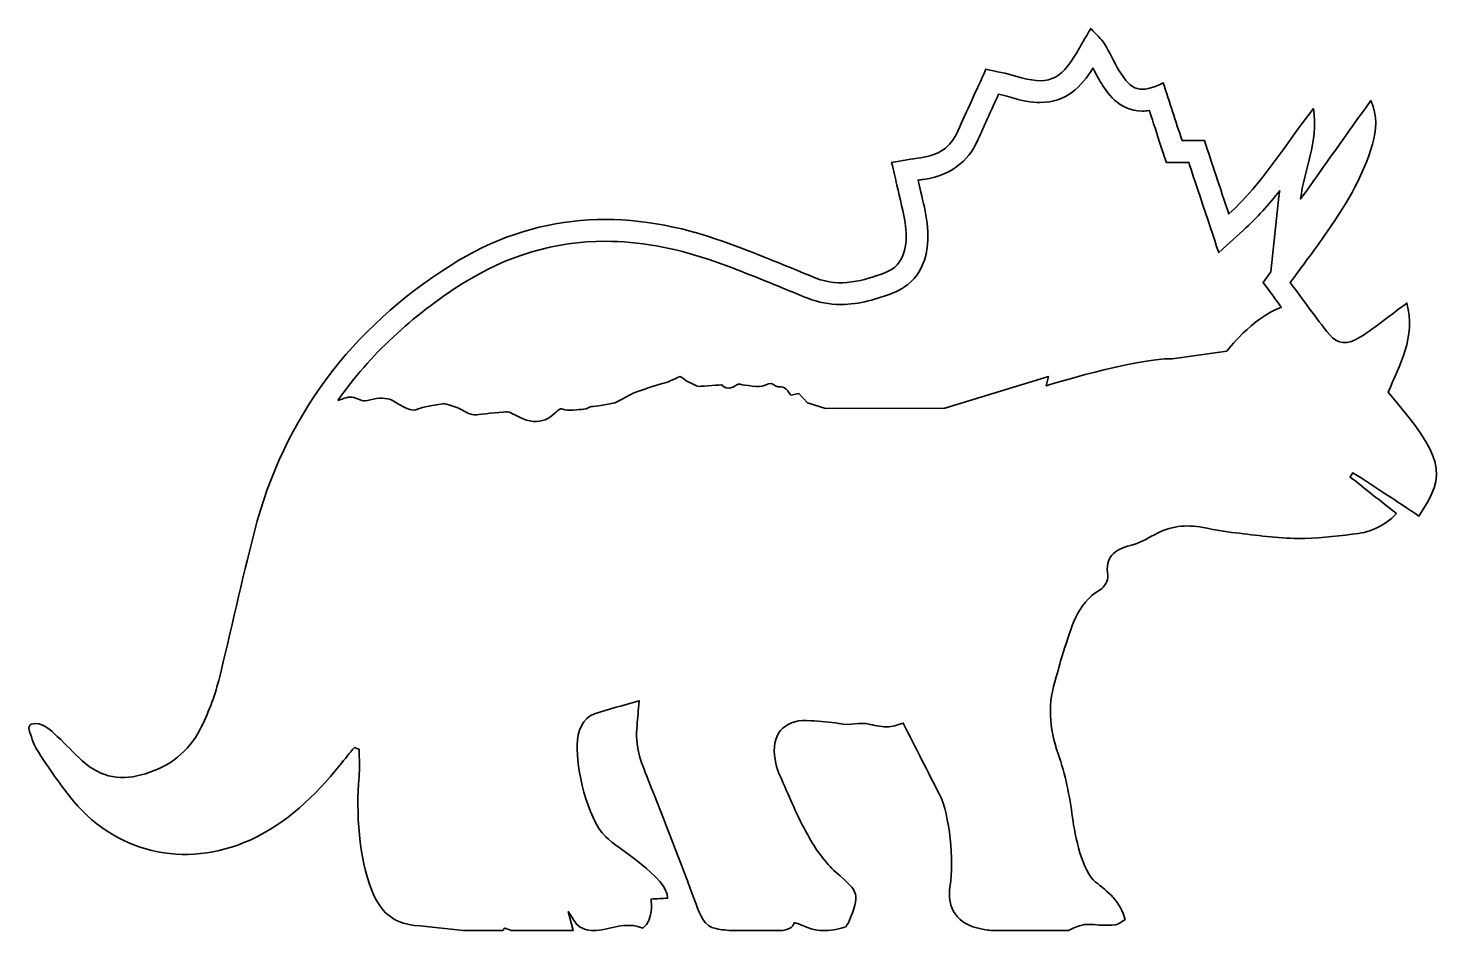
# Model space of a CAD drawing. Header units: millimetres. Extents: x -979 to 741, y -242 to 416.
# Drawn here: x -979.2 to -706.4, y 27.8 to 201.2 of the extents above; entities that cross this region are included whole.
import ezdxf

# ---------------------------------------------------------------- set-up
doc = ezdxf.new("R2010")
doc.units = ezdxf.units.MM
doc.header["$MEASUREMENT"] = 0
doc.layers.add('Layer 1', color=7, linetype='Continuous')

msp = doc.modelspace()

# ---------------------------------------------------------------- linework, layer by layer
at = {"layer": 'Layer 1', "color": 240, "lineweight": 35}
for points, knots in [([(-979.1243, 66.6141), (-978.6466, 65.1871), (-978.3069, 63.7693), (-977.5689, 62.6026), (-977.5689, 62.6026), (-975.6244, 59.5253), (-973.5483, 56.5123), (-971.3099, 53.64), (-971.3099, 53.64), (-962.8249, 42.7451), (-949.1403, 39.4777), (-936.592, 45.1916), (-936.592, 45.1916), (-929.4973, 48.422), (-924.0864, 53.64), (-919.2911, 59.6139), (-919.2911, 59.6139), (-918.3816, 60.747), (-917.4542, 61.8678), (-916.5324, 62.9946), (-916.5324, 62.9946), (-916.223, 62.863), (-915.9168, 62.7314), (-915.6074, 62.5998), (-915.6074, 62.5998), (-915.6074, 60.8176), (-915.4758, 59.023), (-915.6321, 57.2563), (-915.6321, 57.2563), (-916.223, 50.5443), (-915.6963, 41.7559), (-913.1609, 35.4666), (-913.1609, 35.4666), (-911.5289, 31.4121), (-909.2228, 29.2595), (-905.0004, 28.785), (-905.0004, 28.785), (-902.0854, 28.4573), (-898.6617, 28.1849), (-895.5999, 27.7683), (-895.5999, 27.7683), (-895.5999, 27.7683), (-888.0149, 27.7683), (-888.0149, 27.7683), (-888.0149, 27.7683), (-887.9291, 27.8847), (-887.8466, 28.0103), (-887.7637, 28.1451), (-887.7637, 28.1451), (-887.6321, 28.3624), (-887.0105, 27.9951), (-886.4136, 27.7683), (-886.4136, 27.7683), (-886.4136, 27.7683), (-874.4498, 27.7683), (-874.4498, 27.7683), (-874.4498, 27.7683), (-874.4498, 27.7683), (-875.4207, 31.4428), (-875.4207, 31.4428), (-875.4207, 31.4428), (-875.3378, 31.3141), (-874.0244, 29.2351), (-873.8836, 29.0972), (-873.8836, 29.0972), (-872.8701, 28.09), (-871.7645, 27.7683), (-870.5919, 27.7683), (-870.5919, 27.7683), (-867.7012, 27.7683), (-864.4003, 29.7343), (-861.0623, 28.2124), (-861.0623, 28.2124), (-859.0049, 30.0374), (-859.4762, 32.9922), (-859.5161, 33.8343), (-859.5161, 33.8343), (-858.4045, 33.8925), (-857.3542, 33.9447), (-856.3192, 33.9966), (-856.3192, 33.9966), (-856.2701, 38.0324), (-865.9708, 43.5442), (-868.2032, 45.7765), (-868.2032, 45.7765), (-871.9575, 49.5276), (-873.8223, 59.0692), (-873.721, 63.5061), (-873.721, 63.5061), (-873.6631, 66.1212), (-872.7258, 68.6379), (-870.3622, 69.4402), (-870.3622, 69.4402), (-867.6582, 70.356), (-864.8839, 71.0633), (-861.7911, 71.9636), (-861.7911, 71.9636), (-861.9597, 70.0374), (-862.067, 68.6595), (-862.2014, 67.2815), (-862.2014, 67.2815), (-862.6149, 63.1293), (-861.6013, 60.6031), (-860.0583, 56.7511), (-860.0583, 56.7511), (-856.8826, 48.8263), (-853.8236, 40.8496), (-850.8564, 32.8455), (-850.8564, 32.8455), (-850.0849, 30.7598), (-849.2703, 28.5737), (-847.0443, 28.1451), (-847.0443, 28.1451), (-845.9662, 27.9369), (-844.7996, 27.8233), (-843.6178, 27.7683), (-843.6178, 27.7683), (-843.6178, 27.7683), (-834.7652, 27.7683), (-834.7652, 27.7683), (-834.7652, 27.7683), (-834.0638, 27.7958), (-833.1791, 27.9644), (-832.6065, 28.3684), (-832.6065, 28.3684), (-832.1412, 28.6993), (-831.9451, 29.3025), (-831.9451, 29.3025), (-831.9451, 29.3025), (-831.9451, 29.3025), (-830.1967, 28.736), (-829.6054, 28.4513), (-829.6054, 28.4513), (-828.7087, 28.0163), (-827.7502, 27.8142), (-826.761, 27.7683), (-826.761, 27.7683), (-826.761, 27.7683), (-825.9341, 27.7683), (-825.9341, 27.7683), (-825.9341, 27.7683), (-824.6387, 27.8173), (-823.3133, 28.1084), (-822.0239, 28.4971), (-822.0239, 28.4971), (-822.0239, 28.8277), (-821.6475, 29.0298), (-821.5522, 29.2687), (-821.5522, 29.2687), (-819.2923, 35.0165), (-819.4303, 34.9367), (-823.9959, 39.006), (-823.9959, 39.006), (-826.023, 40.8098), (-827.698, 43.1614), (-829.048, 45.5377), (-829.048, 45.5377), (-830.9774, 48.9335), (-832.5515, 52.5407), (-834.1037, 56.1355), (-834.1037, 56.1355), (-835.0961, 58.4229), (-835.5307, 59.0597), (-835.7882, 61.4819), (-835.7882, 61.4819), (-836.2687, 66.0232), (-833.3385, 68.5801), (-828.8124, 68.1328), (-828.8124, 68.1328), (-826.9998, 67.9553), (-825.1506, 67.9398), (-823.3803, 67.5634), (-823.3803, 67.5634), (-821.1144, 67.0794), (-819.6292, 67.992), (-817.3785, 67.4255), (-817.3785, 67.4255), (-816.2274, 67.1348), (-815.0089, 66.9203), (-813.8331, 66.9725), (-813.8331, 66.9725), (-812.7762, 67.0152), (-811.7383, 67.4713), (-811.025, 67.6583), (-811.025, 67.6583), (-808.6028, 62.8721), (-806.3644, 58.3922), (-804.077, 53.9402), (-804.077, 53.9402), (-802.05, 49.9993), (-801.3366, 41.0518), (-802.0224, 36.4494), (-802.0224, 36.4494), (-802.6991, 31.8961), (-800.6445, 29.0298), (-796.088, 28.0809), (-796.088, 28.0809), (-795.3285, 27.9214), (-794.4405, 27.8233), (-793.4701, 27.7683), (-793.4701, 27.7683), (-793.4701, 27.7683), (-779.5893, 27.7683), (-779.5893, 27.7683), (-779.5893, 27.7683), (-779.3935, 27.793), (-779.2065, 27.8388), (-779.0443, 27.9246), (-779.0443, 27.9246), (-775.2628, 29.8783), (-774.4239, 28.4054), (-770.2502, 28.8859), (-770.2502, 28.8859), (-769.647, 28.9564), (-769.0957, 29.4891), (-768.3915, 29.8783), (-768.3915, 29.8783), (-769.1327, 33.1577), (-771.9069, 35.4878), (-774.0747, 37.1137), (-774.0747, 37.1137), (-776.6376, 39.0307), (-778.0371, 46.0612), (-778.4992, 49.5093), (-778.4992, 49.5093), (-779.0506, 53.6431), (-779.8775, 57.8228), (-781.2583, 61.7486), (-781.2583, 61.7486), (-783.0158, 66.7456), (-783.3101, 71.5685), (-781.6411, 76.5659), (-781.6411, 76.5659), (-781.1084, 78.1612), (-780.8022, 79.833), (-780.2448, 81.4191), (-780.2448, 81.4191), (-778.7017, 85.8316), (-777.7983, 90.6054), (-773.2143, 93.2911), (-773.2143, 93.2911), (-772.418, 93.7564), (-771.5604, 95.1771), (-771.6984, 95.9916), (-771.6984, 95.9916), (-772.3171, 99.6295), (-770.4707, 101.0198), (-767.3441, 101.8156), (-767.3441, 101.8156), (-765.7397, 102.2263), (-764.221, 103.0744), (-762.7573, 103.8949), (-762.7573, 103.8949), (-759.7901, 105.5576), (-756.679, 105.9008), (-753.3904, 105.2729), (-753.3904, 105.2729), (-751.3234, 104.8781), (-749.2505, 104.4706), (-747.1621, 104.2378), (-747.1621, 104.2378), (-743.163, 103.7908), (-739.1547, 103.2275), (-735.1401, 103.1601), (-735.1401, 103.1601), (-731.6801, 103.1019), (-728.2077, 103.6346), (-724.7476, 103.9623), (-724.7476, 103.9623), (-721.5966, 104.2593), (-718.7765, 105.3342), (-716.2566, 107.9402), (-716.2566, 107.9402), (-719.2909, 110.3529), (-722.2334, 112.6921), (-725.1731, 115.0318), (-725.1731, 115.0318), (-724.9801, 115.2889), (-724.7871, 115.5493), (-724.5945, 115.8065), (-724.5945, 115.8065), (-722.5216, 114.4624), (-720.4455, 113.1271), (-718.3814, 111.7707), (-718.3814, 111.7707), (-716.2104, 110.3405), (-714.0578, 108.8892), (-711.9175, 107.4622), (-711.9175, 107.4622), (-706.4057, 115.7789), (-707.1744, 118.7278), (-717.8304, 131.2793), (-717.8304, 131.2793), (-715.6103, 136.5523), (-712.5084, 141.8464), (-714.2352, 148.4299), (-714.2352, 148.4299), (-717.4783, 146.0353), (-720.2063, 143.8248), (-723.1309, 141.9138), (-723.1309, 141.9138), (-725.6236, 140.2878), (-727.5797, 140.4533), (-729.1358, 142.3763), (-729.1358, 142.3763), (-731.7566, 145.619), (-734.1636, 149.03), (-736.6683, 152.38), (-736.6683, 152.38), (-734.3351, 155.5493), (-732.2039, 158.3268), (-730.2012, 161.1927), (-730.2012, 161.1927), (-726.3337, 166.726), (-722.7449, 172.4125), (-720.8314, 178.9837), (-720.8314, 178.9837), (-720.0504, 181.663), (-719.8204, 184.3392), (-721.1708, 187.3674), (-721.1708, 187.3674), (-725.6663, 181.0534), (-730.1645, 174.7426), (-734.6596, 168.4317), (-734.6596, 168.4317), (-734.0532, 174.0659), (-731.2088, 179.2225), (-732.1821, 185.8089), (-732.1821, 185.8089), (-737.7309, 178.7935), (-741.8157, 171.564), (-748.4603, 165.5531), (-748.4603, 165.5531), (-750.1815, 170.7311), (-751.7002, 175.3), (-753.1452, 179.6539), (-753.1452, 179.6539), (-753.1452, 179.6539), (-757.4445, 179.6539), (-757.4445, 179.6539), (-757.4445, 179.6539), (-758.6693, 183.4114), (-759.8575, 187.0644), (-761.058, 190.7541), (-761.058, 190.7541), (-765.4582, 188.6537), (-767.1268, 189.1437), (-769.5397, 193.1029), (-769.5397, 193.1029), (-770.5593, 194.7779), (-771.3248, 196.6088), (-772.363, 198.2686), (-772.363, 198.2686), (-772.9631, 199.2271), (-773.8789, 199.9895), (-775.0088, 201.2358), (-775.0088, 201.2358), (-776.1169, 199.2945), (-776.8581, 197.9716), (-777.6236, 196.667), (-777.6236, 196.667), (-780.9031, 191.0786), (-783.2885, 190.1875), (-789.4403, 192.0738), (-789.4403, 192.0738), (-791.2592, 192.628), (-793.1575, 192.9283), (-795.1359, 193.3724), (-795.1359, 193.3724), (-797.0709, 189.113), (-798.8379, 185.3128), (-800.5217, 181.4792), (-800.5217, 181.4792), (-801.906, 178.3282), (-804.3557, 176.788), (-807.6722, 176.3653), (-807.6722, 176.3653), (-809.4417, 176.142), (-811.1996, 175.802), (-813.2662, 175.4622), (-813.2662, 175.4622), (-812.8746, 173.7626), (-812.5589, 172.4336), (-812.265, 171.0987), (-812.265, 171.0987), (-811.6956, 168.4959), (-810.9484, 165.9143), (-810.6207, 163.2812), (-810.6207, 163.2812), (-810.1646, 159.6126), (-810.7279, 155.7024), (-814.442, 154.297), (-814.442, 154.297), (-818.6221, 152.7169), (-823.1662, 151.3696), (-827.8116, 153.2344), (-827.8116, 153.2344), (-834.1834, 155.7942), (-840.5006, 158.5317), (-846.9984, 160.7394), (-846.9984, 160.7394), (-864.6941, 166.7504), (-881.9062, 165.8533), (-897.9575, 155.7176), (-897.9575, 155.7176), (-917.1476, 143.6011), (-930.0148, 126.5972), (-935.7499, 104.5045), (-935.7499, 104.5045), (-938.218, 95.0056), (-940.196, 85.3783), (-942.615, 75.8646), (-942.615, 75.8646), (-943.4355, 72.6342), (-944.6696, 69.4433), (-946.1826, 66.4733), (-946.1826, 66.4733), (-948.3748, 62.1648), (-952.0465, 59.3539), (-956.6792, 57.9269), (-956.6792, 57.9269), (-961.1746, 56.5458), (-965.0449, 57.0358), (-968.8479, 60.4225), (-968.8479, 60.4225), (-970.7342, 62.1034), (-971.7752, 63.4172), (-973.6432, 65.1137), (-973.6432, 65.1137), (-974.8497, 66.2098), (-976.5737, 68.1113), (-978.653, 67.4805), (-978.653, 67.4805), (-978.8735, 67.4131), (-979.1917, 66.8194), (-979.1243, 66.6141)], [0, 0, 0, 0, 0.00909091, 0.00909091, 0.00909091, 0.00909091, 0.01818182, 0.01818182, 0.01818182, 0.01818182, 0.02727273, 0.02727273, 0.02727273, 0.02727273, 0.03636364, 0.03636364, 0.03636364, 0.03636364, 0.04545455, 0.04545455, 0.04545455, 0.04545455, 0.05454545, 0.05454545, 0.05454545, 0.05454545, 0.06363636, 0.06363636, 0.06363636, 0.06363636, 0.07272727, 0.07272727, 0.07272727, 0.07272727, 0.08181818, 0.08181818, 0.08181818, 0.08181818, 0.09090909, 0.09090909, 0.09090909, 0.09090909, 0.1, 0.1, 0.1, 0.1, 0.10909091, 0.10909091, 0.10909091, 0.10909091, 0.11818182, 0.11818182, 0.11818182, 0.11818182, 0.12727273, 0.12727273, 0.12727273, 0.12727273, 0.13636364, 0.13636364, 0.13636364, 0.13636364, 0.14545455, 0.14545455, 0.14545455, 0.14545455, 0.15454545, 0.15454545, 0.15454545, 0.15454545, 0.16363636, 0.16363636, 0.16363636, 0.16363636, 0.17272727, 0.17272727, 0.17272727, 0.17272727, 0.18181818, 0.18181818, 0.18181818, 0.18181818, 0.19090909, 0.19090909, 0.19090909, 0.19090909, 0.2, 0.2, 0.2, 0.2, 0.20909091, 0.20909091, 0.20909091, 0.20909091, 0.21818182, 0.21818182, 0.21818182, 0.21818182, 0.22727273, 0.22727273, 0.22727273, 0.22727273, 0.23636364, 0.23636364, 0.23636364, 0.23636364, 0.24545455, 0.24545455, 0.24545455, 0.24545455, 0.25454545, 0.25454545, 0.25454545, 0.25454545, 0.26363636, 0.26363636, 0.26363636, 0.26363636, 0.27272727, 0.27272727, 0.27272727, 0.27272727, 0.28181818, 0.28181818, 0.28181818, 0.28181818, 0.29090909, 0.29090909, 0.29090909, 0.29090909, 0.3, 0.3, 0.3, 0.3, 0.30909091, 0.30909091, 0.30909091, 0.30909091, 0.31818182, 0.31818182, 0.31818182, 0.31818182, 0.32727273, 0.32727273, 0.32727273, 0.32727273, 0.33636364, 0.33636364, 0.33636364, 0.33636364, 0.34545455, 0.34545455, 0.34545455, 0.34545455, 0.35454545, 0.35454545, 0.35454545, 0.35454545, 0.36363636, 0.36363636, 0.36363636, 0.36363636, 0.37272727, 0.37272727, 0.37272727, 0.37272727, 0.38181818, 0.38181818, 0.38181818, 0.38181818, 0.39090909, 0.39090909, 0.39090909, 0.39090909, 0.4, 0.4, 0.4, 0.4, 0.40909091, 0.40909091, 0.40909091, 0.40909091, 0.41818182, 0.41818182, 0.41818182, 0.41818182, 0.42727273, 0.42727273, 0.42727273, 0.42727273, 0.43636364, 0.43636364, 0.43636364, 0.43636364, 0.44545455, 0.44545455, 0.44545455, 0.44545455, 0.45454545, 0.45454545, 0.45454545, 0.45454545, 0.46363636, 0.46363636, 0.46363636, 0.46363636, 0.47272727, 0.47272727, 0.47272727, 0.47272727, 0.48181818, 0.48181818, 0.48181818, 0.48181818, 0.49090909, 0.49090909, 0.49090909, 0.49090909, 0.5, 0.5, 0.5, 0.5, 0.50909091, 0.50909091, 0.50909091, 0.50909091, 0.51818182, 0.51818182, 0.51818182, 0.51818182, 0.52727273, 0.52727273, 0.52727273, 0.52727273, 0.53636364, 0.53636364, 0.53636364, 0.53636364, 0.54545455, 0.54545455, 0.54545455, 0.54545455, 0.55454545, 0.55454545, 0.55454545, 0.55454545, 0.56363636, 0.56363636, 0.56363636, 0.56363636, 0.57272727, 0.57272727, 0.57272727, 0.57272727, 0.58181818, 0.58181818, 0.58181818, 0.58181818, 0.59090909, 0.59090909, 0.59090909, 0.59090909, 0.6, 0.6, 0.6, 0.6, 0.60909091, 0.60909091, 0.60909091, 0.60909091, 0.61818182, 0.61818182, 0.61818182, 0.61818182, 0.62727273, 0.62727273, 0.62727273, 0.62727273, 0.63636364, 0.63636364, 0.63636364, 0.63636364, 0.64545455, 0.64545455, 0.64545455, 0.64545455, 0.65454545, 0.65454545, 0.65454545, 0.65454545, 0.66363636, 0.66363636, 0.66363636, 0.66363636, 0.67272727, 0.67272727, 0.67272727, 0.67272727, 0.68181818, 0.68181818, 0.68181818, 0.68181818, 0.69090909, 0.69090909, 0.69090909, 0.69090909, 0.7, 0.7, 0.7, 0.7, 0.70909091, 0.70909091, 0.70909091, 0.70909091, 0.71818182, 0.71818182, 0.71818182, 0.71818182, 0.72727273, 0.72727273, 0.72727273, 0.72727273, 0.73636364, 0.73636364, 0.73636364, 0.73636364, 0.74545455, 0.74545455, 0.74545455, 0.74545455, 0.75454545, 0.75454545, 0.75454545, 0.75454545, 0.76363636, 0.76363636, 0.76363636, 0.76363636, 0.77272727, 0.77272727, 0.77272727, 0.77272727, 0.78181818, 0.78181818, 0.78181818, 0.78181818, 0.79090909, 0.79090909, 0.79090909, 0.79090909, 0.8, 0.8, 0.8, 0.8, 0.80909091, 0.80909091, 0.80909091, 0.80909091, 0.81818182, 0.81818182, 0.81818182, 0.81818182, 0.82727273, 0.82727273, 0.82727273, 0.82727273, 0.83636364, 0.83636364, 0.83636364, 0.83636364, 0.84545455, 0.84545455, 0.84545455, 0.84545455, 0.85454545, 0.85454545, 0.85454545, 0.85454545, 0.86363636, 0.86363636, 0.86363636, 0.86363636, 0.87272727, 0.87272727, 0.87272727, 0.87272727, 0.88181818, 0.88181818, 0.88181818, 0.88181818, 0.89090909, 0.89090909, 0.89090909, 0.89090909, 0.9, 0.9, 0.9, 0.9, 0.90909091, 0.90909091, 0.90909091, 0.90909091, 0.91818182, 0.91818182, 0.91818182, 0.91818182, 0.92727273, 0.92727273, 0.92727273, 0.92727273, 0.93636364, 0.93636364, 0.93636364, 0.93636364, 0.94545455, 0.94545455, 0.94545455, 0.94545455, 0.95454545, 0.95454545, 0.95454545, 0.95454545, 0.96363636, 0.96363636, 0.96363636, 0.96363636, 0.97272727, 0.97272727, 0.97272727, 0.97272727, 0.98181818, 0.98181818, 0.98181818, 0.98181818, 1, 1, 1, 1]), ([(-919.7138, 129.684), (-918.6177, 130.0607), (-917.4966, 130.5567), (-916.6242, 130.2657), (-916.6242, 130.2657), (-915.2155, 129.7972), (-915.0593, 129.4021), (-913.4975, 129.8339), (-913.4975, 129.8339), (-911.9329, 130.2657), (-910.2121, 130.186), (-909.4314, 129.8339), (-909.4314, 129.8339), (-908.6503, 129.485), (-905.9375, 127.3997), (-904.7924, 127.9201), (-904.7924, 127.9201), (-903.6469, 128.4408), (-899.2682, 129.0959), (-899.2682, 129.0959), (-899.2682, 129.0959), (-899.2682, 129.0959), (-896.5582, 128.3794), (-895.7224, 127.8375), (-895.7224, 127.8375), (-894.8892, 127.2953), (-893.8481, 126.7718), (-892.5958, 126.9831), (-892.5958, 126.9831), (-891.3466, 127.1912), (-887.6964, 127.5038), (-887.072, 127.5038), (-887.072, 127.5038), (-886.4472, 127.5038), (-885.1949, 126.4596), (-883.4218, 125.9389), (-883.4218, 125.9389), (-881.6519, 125.4185), (-880.1914, 125.6267), (-878.835, 126.5636), (-878.835, 126.5636), (-877.4814, 127.5038), (-877.1692, 128.4069), (-876.4371, 128.0058), (-876.4371, 128.0058), (-875.7083, 127.6079), (-873.2068, 127.9906), (-872.4779, 128.0058), (-872.4779, 128.0058), (-871.7491, 128.0241), (-871.3296, 128.5448), (-870.913, 128.5448), (-870.913, 128.5448), (-870.4967, 128.5448), (-867.2663, 128.9611), (-866.4303, 129.2737), (-866.4303, 129.2737), (-865.5973, 129.5891), (-863.408, 130.9423), (-862.5751, 131.2549), (-862.5751, 131.2549), (-861.7394, 131.5671), (-858.0923, 132.8194), (-857.0513, 133.0276), (-857.0513, 133.0276), (-856.0071, 133.2361), (-854.234, 134.2771), (-853.9215, 134.2771), (-853.9215, 134.2771), (-853.6092, 134.2771), (-852.8808, 133.4442), (-852.256, 133.2361), (-852.256, 133.2361), (-851.628, 133.0276), (-850.8996, 132.4032), (-850.2748, 132.4032), (-850.2748, 132.4032), (-849.65, 132.4032), (-845.8958, 132.7154), (-845.8958, 132.7154), (-845.8958, 132.7154), (-845.8958, 132.7154), (-845.4795, 131.9865), (-844.4353, 132.0906), (-844.4353, 132.0906), (-843.3942, 132.1947), (-842.9776, 133.0276), (-842.3532, 132.8194), (-842.3532, 132.8194), (-841.7256, 132.6113), (-838.3911, 132.1947), (-837.8704, 132.5072), (-837.8704, 132.5072), (-837.3469, 132.8194), (-836.5136, 133.1317), (-836.2011, 132.9235), (-836.2011, 132.9235), (-835.8892, 132.7154), (-835.4726, 132.1947), (-834.5324, 132.2991), (-834.5324, 132.2991), (-833.5955, 132.4032), (-832.6585, 130.7342), (-832.6585, 130.7342), (-832.6585, 130.7342), (-832.6585, 130.7342), (-831.0939, 131.0467), (-831.0939, 131.0467), (-831.0939, 131.0467), (-831.0939, 131.0467), (-829.4249, 129.2737), (-829.4249, 129.2737), (-829.4249, 129.2737), (-829.4249, 129.2737), (-825.986, 128.1282), (-825.986, 128.1282), (-825.986, 128.1282), (-825.986, 128.1282), (-803.0513, 128.2323), (-803.0513, 128.2323), (-803.0513, 128.2323), (-803.0513, 128.2323), (-783.1228, 134.2771), (-783.1228, 134.2771), (-783.1228, 134.2771), (-783.1228, 134.2771), (-783.561, 132.5072), (-783.561, 132.5072), (-783.561, 132.5072), (-783.561, 132.5072), (-766.5699, 137.8229), (-759.3768, 137.7188), (-759.3768, 137.7188), (-759.3768, 137.7188), (-748.846, 139.1765), (-748.846, 139.1765), (-748.846, 139.1765), (-748.846, 139.1765), (-744.0602, 145.5025), (-738.3586, 147.6245), (-738.3586, 147.6245), (-738.9097, 148.3748), (-739.4642, 149.128), (-740.0244, 149.8724), (-740.0244, 149.8724), (-740.0244, 149.8724), (-741.8829, 152.3616), (-741.8829, 152.3616), (-741.8829, 152.3616), (-741.8829, 152.3616), (-740.3825, 154.401), (-740.3825, 154.401), (-740.3825, 154.401), (-740.3825, 154.401), (-738.8239, 168.8818), (-738.8239, 168.8818), (-738.8239, 168.8818), (-738.7841, 169.2646), (-738.735, 169.6442), (-738.6768, 170.0209), (-738.6768, 170.0209), (-740.7469, 167.4026), (-743.0068, 164.8397), (-745.6495, 162.4482), (-745.6495, 162.4482), (-745.6495, 162.4482), (-750.4109, 158.1429), (-750.4109, 158.1429), (-750.4109, 158.1429), (-750.4109, 158.1429), (-755.2306, 172.6389), (-756.1675, 175.465), (-756.1675, 175.465), (-756.1675, 175.465), (-760.4855, 175.465), (-760.4855, 175.465), (-760.4855, 175.465), (-760.4855, 175.465), (-762.9716, 183.1019), (-763.7343, 185.4475), (-763.7343, 185.4475), (-764.1964, 185.3773), (-764.6437, 185.3435), (-765.0875, 185.3435), (-765.0875, 185.3435), (-769.7145, 185.3435), (-772.0139, 189.1129), (-773.1163, 190.9258), (-773.1163, 190.9258), (-773.6705, 191.8349), (-774.1358, 192.7352), (-774.58, 193.6052), (-774.58, 193.6052), (-776.7968, 190.059), (-779.6476, 186.9909), (-784.7033, 186.9909), (-784.7033, 186.9909), (-786.3903, 186.9909), (-788.2307, 187.3215), (-790.6621, 188.0687), (-790.6621, 188.0687), (-791.3052, 188.2648), (-791.9941, 188.4299), (-792.7135, 188.5862), (-792.7135, 188.5862), (-792.8147, 188.3657), (-792.9156, 188.1484), (-793.0137, 187.9311), (-793.0137, 187.9311), (-794.3027, 185.117), (-795.5184, 182.456), (-796.685, 179.795), (-796.685, 179.795), (-798.0139, 176.7759), (-800.905, 173.0065), (-807.1484, 172.2103), (-807.1484, 172.2103), (-807.4913, 172.1672), (-807.837, 172.1182), (-808.1895, 172.0663), (-808.1895, 172.0663), (-808.1835, 172.0416), (-808.1771, 172.0205), (-808.1739, 171.9958), (-808.1739, 171.9958), (-808.0117, 171.2641), (-807.837, 170.5321), (-807.6536, 169.7606), (-807.6536, 169.7606), (-807.1943, 167.8527), (-806.7226, 165.8839), (-806.4626, 163.7986), (-806.4626, 163.7986), (-805.2893, 154.3519), (-810.6145, 151.2687), (-812.9604, 150.3804), (-812.9604, 150.3804), (-816.0374, 149.2169), (-819.3873, 148.142), (-823.0407, 148.142), (-823.0407, 148.142), (-825.2452, 148.142), (-827.3763, 148.5463), (-829.3731, 149.3485), (-829.3731, 149.3485), (-830.9683, 149.9884), (-832.5572, 150.6407), (-834.1497, 151.293), (-834.1497, 151.293), (-838.7887, 153.1917), (-843.5872, 155.1573), (-848.3458, 156.7741), (-848.3458, 156.7741), (-855.2356, 159.1137), (-861.9567, 160.3019), (-868.3257, 160.3019), (-868.3257, 160.3019), (-877.9654, 160.3019), (-887.1852, 157.5672), (-895.7224, 152.1781), (-895.7224, 152.1781), (-905.5364, 145.9805), (-913.5497, 138.4597), (-919.7138, 129.684)], [0, 0, 0, 0, 0.01492537, 0.01492537, 0.01492537, 0.01492537, 0.02985075, 0.02985075, 0.02985075, 0.02985075, 0.04477612, 0.04477612, 0.04477612, 0.04477612, 0.05970149, 0.05970149, 0.05970149, 0.05970149, 0.07462687, 0.07462687, 0.07462687, 0.07462687, 0.08955224, 0.08955224, 0.08955224, 0.08955224, 0.10447761, 0.10447761, 0.10447761, 0.10447761, 0.11940299, 0.11940299, 0.11940299, 0.11940299, 0.13432836, 0.13432836, 0.13432836, 0.13432836, 0.14925373, 0.14925373, 0.14925373, 0.14925373, 0.1641791, 0.1641791, 0.1641791, 0.1641791, 0.17910448, 0.17910448, 0.17910448, 0.17910448, 0.19402985, 0.19402985, 0.19402985, 0.19402985, 0.20895522, 0.20895522, 0.20895522, 0.20895522, 0.2238806, 0.2238806, 0.2238806, 0.2238806, 0.23880597, 0.23880597, 0.23880597, 0.23880597, 0.25373134, 0.25373134, 0.25373134, 0.25373134, 0.26865672, 0.26865672, 0.26865672, 0.26865672, 0.28358209, 0.28358209, 0.28358209, 0.28358209, 0.29850746, 0.29850746, 0.29850746, 0.29850746, 0.31343284, 0.31343284, 0.31343284, 0.31343284, 0.32835821, 0.32835821, 0.32835821, 0.32835821, 0.34328358, 0.34328358, 0.34328358, 0.34328358, 0.35820896, 0.35820896, 0.35820896, 0.35820896, 0.37313433, 0.37313433, 0.37313433, 0.37313433, 0.3880597, 0.3880597, 0.3880597, 0.3880597, 0.40298507, 0.40298507, 0.40298507, 0.40298507, 0.41791045, 0.41791045, 0.41791045, 0.41791045, 0.43283582, 0.43283582, 0.43283582, 0.43283582, 0.44776119, 0.44776119, 0.44776119, 0.44776119, 0.46268657, 0.46268657, 0.46268657, 0.46268657, 0.47761194, 0.47761194, 0.47761194, 0.47761194, 0.49253731, 0.49253731, 0.49253731, 0.49253731, 0.50746269, 0.50746269, 0.50746269, 0.50746269, 0.52238806, 0.52238806, 0.52238806, 0.52238806, 0.53731343, 0.53731343, 0.53731343, 0.53731343, 0.55223881, 0.55223881, 0.55223881, 0.55223881, 0.56716418, 0.56716418, 0.56716418, 0.56716418, 0.58208955, 0.58208955, 0.58208955, 0.58208955, 0.59701493, 0.59701493, 0.59701493, 0.59701493, 0.6119403, 0.6119403, 0.6119403, 0.6119403, 0.62686567, 0.62686567, 0.62686567, 0.62686567, 0.64179104, 0.64179104, 0.64179104, 0.64179104, 0.65671642, 0.65671642, 0.65671642, 0.65671642, 0.67164179, 0.67164179, 0.67164179, 0.67164179, 0.68656716, 0.68656716, 0.68656716, 0.68656716, 0.70149254, 0.70149254, 0.70149254, 0.70149254, 0.71641791, 0.71641791, 0.71641791, 0.71641791, 0.73134328, 0.73134328, 0.73134328, 0.73134328, 0.74626866, 0.74626866, 0.74626866, 0.74626866, 0.76119403, 0.76119403, 0.76119403, 0.76119403, 0.7761194, 0.7761194, 0.7761194, 0.7761194, 0.79104478, 0.79104478, 0.79104478, 0.79104478, 0.80597015, 0.80597015, 0.80597015, 0.80597015, 0.82089552, 0.82089552, 0.82089552, 0.82089552, 0.8358209, 0.8358209, 0.8358209, 0.8358209, 0.85074627, 0.85074627, 0.85074627, 0.85074627, 0.86567164, 0.86567164, 0.86567164, 0.86567164, 0.88059701, 0.88059701, 0.88059701, 0.88059701, 0.89552239, 0.89552239, 0.89552239, 0.89552239, 0.91044776, 0.91044776, 0.91044776, 0.91044776, 0.92537313, 0.92537313, 0.92537313, 0.92537313, 0.94029851, 0.94029851, 0.94029851, 0.94029851, 0.95522388, 0.95522388, 0.95522388, 0.95522388, 0.97014925, 0.97014925, 0.97014925, 0.97014925, 1, 1, 1, 1])]:
    msp.add_open_spline(points, degree=3, knots=knots, dxfattribs=at)

doc.saveas('drawing.dxf')
